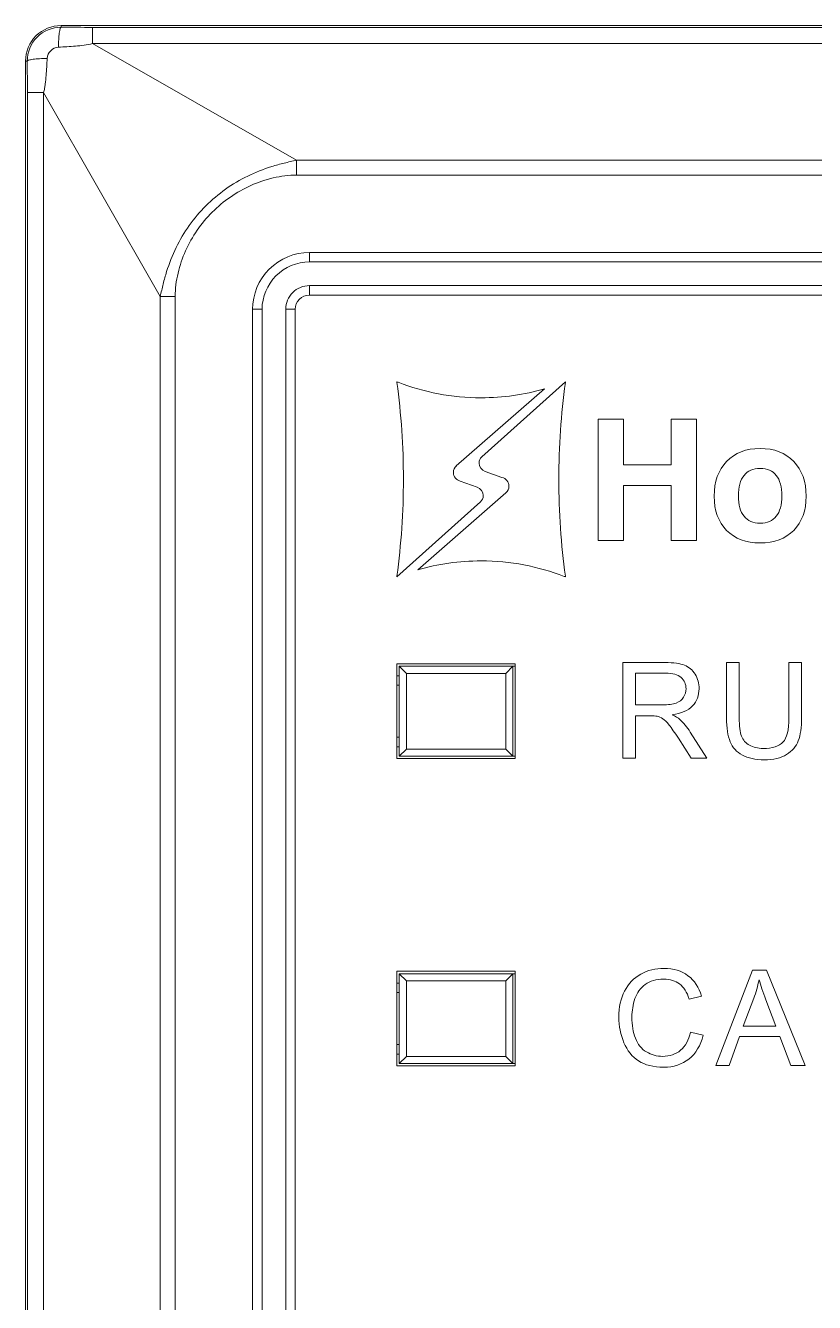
# Model space of a CAD drawing. Header units: millimetres. Extents: x 33157 to 59611, y -29750 to 1750.
# Drawn here: x 54080.77 to 54097.45, y -3607.08 to -3580.08 of the extents above; entities that cross this region are included whole.
import ezdxf

# ---------------------------------------------------------------- set-up
doc = ezdxf.new("R2010")
doc.units = ezdxf.units.MM
doc.layers.add('layer 1', color=7, linetype='Continuous', lineweight=18)

msp = doc.modelspace()

# ---------------------------------------------------------------- linework, layer by layer
at = {"layer": 'layer 1', "lineweight": 9}
for p, q in [((54081.521, -3580.081), (54081.521, -3580.118)), ((54082.185, -3580.119), (54082.185, -3580.46)), ((54080.771, -3580.831), (54080.771, -3679.331)), ((54080.809, -3581.495), (54080.809, -3581.495)), ((54080.809, -3581.495), (54080.809, -3678.667)), ((54081.151, -3581.495), (54081.151, -3581.495)), ((54081.151, -3581.495), (54081.151, -3678.667)), ((54086.502, -3582.927), (54086.502, -3583.243)), ((54086.771, -3584.881), (54086.771, -3585.081)), ((54086.771, -3585.581), (54086.771, -3585.781)), ((54083.617, -3585.811), (54083.617, -3674.35)), ((54083.934, -3585.811), (54083.934, -3674.35)), ((54085.571, -3586.081), (54085.571, -3586.081)), ((54085.571, -3586.081), (54085.571, -3674.081)), ((54085.771, -3586.081), (54085.771, -3586.081)), ((54085.771, -3586.081), (54085.771, -3674.081)), ((54086.271, -3586.081), (54086.271, -3674.081)), ((54086.471, -3586.081), (54086.471, -3674.081)), ((54088.621, -3593.581), (54088.621, -3595.581)), ((54088.671, -3593.631), (54088.671, -3595.531)), ((54091.071, -3593.631), (54091.071, -3595.531)), ((54091.121, -3593.581), (54091.121, -3595.581)), ((54088.821, -3593.781), (54088.821, -3595.381)), ((54090.921, -3593.781), (54090.921, -3595.381)), ((54088.621, -3600.081), (54088.621, -3602.081)), ((54088.671, -3600.131), (54088.671, -3602.031)), ((54091.071, -3600.131), (54091.071, -3602.031)), ((54091.121, -3600.081), (54091.121, -3602.081)), ((54088.821, -3600.281), (54088.821, -3601.881)), ((54090.921, -3600.281), (54090.921, -3601.881))]:
    msp.add_line(p, q, dxfattribs=at)
for points, knots in [([(54081.521, -3580.081), (54081.322, -3580.081), (54081.132, -3580.16), (54080.991, -3580.301), (54080.85, -3580.441), (54080.771, -3580.632), (54080.771, -3580.831)], [0, 0, 0, 0, 174647.708402, 174647.708402, 174647.708402, 349295.416803, 349295.416803, 349295.416803, 349295.416803]), ([(54081.521, -3580.118), (54081.332, -3580.118), (54081.151, -3580.193), (54081.017, -3580.326), (54080.883, -3580.46), (54080.808, -3580.642), (54080.808, -3580.831)], [0, 0, 0, 0, 174647.862694, 174647.862694, 174647.862694, 349295.725387, 349295.725387, 349295.725387, 349295.725387]), ([(54081.521, -3580.118), (54081.517, -3580.118), (54081.514, -3580.123), (54081.512, -3580.127), (54081.507, -3580.135), (54081.504, -3580.143), (54081.502, -3580.151), (54081.499, -3580.163), (54081.496, -3580.176), (54081.493, -3580.189), (54081.49, -3580.206), (54081.487, -3580.223), (54081.485, -3580.24), (54081.479, -3580.284), (54081.475, -3580.33), (54081.472, -3580.375), (54081.469, -3580.429), (54081.467, -3580.484), (54081.466, -3580.538)], [0, 0, 0, 0, 148270.942186, 148270.942186, 148270.942186, 296541.884373, 296541.884373, 296541.884373, 444812.826559, 444812.826559, 444812.826559, 593083.768746, 593083.768746, 593083.768746, 741354.710932, 741354.710932, 741354.710932, 889625.653118, 889625.653118, 889625.653118, 889625.653118]), ([(54081.466, -3580.538), (54081.526, -3580.535), (54081.586, -3580.532), (54081.646, -3580.528), (54081.707, -3580.524), (54081.767, -3580.52), (54081.827, -3580.515), (54081.888, -3580.511), (54081.948, -3580.505), (54082.008, -3580.498), (54082.068, -3580.49), (54082.129, -3580.482), (54082.185, -3580.46)], [0, 0, 0, 0, 154866.629919, 154866.629919, 154866.629919, 309733.259838, 309733.259838, 309733.259838, 464599.889757, 464599.889757, 464599.889757, 619466.519677, 619466.519677, 619466.519677, 619466.519677]), ([(54080.808, -3580.831), (54080.809, -3580.826), (54080.813, -3580.824), (54080.817, -3580.821), (54080.825, -3580.816), (54080.833, -3580.814), (54080.841, -3580.812), (54080.853, -3580.808), (54080.866, -3580.805), (54080.879, -3580.803), (54080.896, -3580.799), (54080.913, -3580.797), (54080.93, -3580.795), (54080.975, -3580.789), (54081.02, -3580.785), (54081.065, -3580.782), (54081.12, -3580.779), (54081.174, -3580.776), (54081.229, -3580.775)], [0, 0, 0, 0, 148270.222484, 148270.222484, 148270.222484, 296540.444968, 296540.444968, 296540.444968, 444810.667451, 444810.667451, 444810.667451, 593080.889935, 593080.889935, 593080.889935, 741351.112419, 741351.112419, 741351.112419, 889621.334903, 889621.334903, 889621.334903, 889621.334903]), ([(54081.151, -3581.495), (54081.162, -3581.467), (54081.169, -3581.437), (54081.174, -3581.408), (54081.18, -3581.378), (54081.184, -3581.348), (54081.188, -3581.318), (54081.196, -3581.258), (54081.201, -3581.197), (54081.206, -3581.137), (54081.211, -3581.077), (54081.215, -3581.016), (54081.218, -3580.956), (54081.222, -3580.896), (54081.225, -3580.836), (54081.229, -3580.775)], [0, 0, 0, 0, 150543.871326, 150543.871326, 150543.871326, 301087.742652, 301087.742652, 301087.742652, 451631.613977, 451631.613977, 451631.613977, 602175.485303, 602175.485303, 602175.485303, 752719.356629, 752719.356629, 752719.356629, 752719.356629]), ([(54081.229, -3580.775), (54081.232, -3580.716), (54081.26, -3580.657), (54081.303, -3580.613), (54081.347, -3580.569), (54081.406, -3580.541), (54081.466, -3580.538)], [0, 0, 0, 0, 174649.714918, 174649.714918, 174649.714918, 349299.429836, 349299.429836, 349299.429836, 349299.429836]), ([(54086.502, -3582.927), (54086.414, -3582.949), (54086.325, -3582.968), (54086.237, -3582.99), (54086.149, -3583.012), (54086.061, -3583.036), (54085.975, -3583.063), (54085.801, -3583.118), (54085.631, -3583.184), (54085.468, -3583.264), (54085.305, -3583.343), (54085.148, -3583.436), (54085, -3583.541), (54084.851, -3583.647), (54084.712, -3583.765), (54084.584, -3583.893), (54084.455, -3584.022), (54084.337, -3584.161), (54084.232, -3584.309), (54084.127, -3584.457), (54084.034, -3584.614), (54083.954, -3584.778), (54083.874, -3584.941), (54083.808, -3585.111), (54083.754, -3585.284), (54083.726, -3585.371), (54083.702, -3585.458), (54083.68, -3585.547), (54083.659, -3585.635), (54083.639, -3585.723), (54083.617, -3585.811)], [0, 0, 0, 0, 143007.258411, 143007.258411, 143007.258411, 286014.516821, 286014.516821, 286014.516821, 429021.775232, 429021.775232, 429021.775232, 572029.033643, 572029.033643, 572029.033643, 715036.292053, 715036.292053, 715036.292053, 858043.550464, 858043.550464, 858043.550464, 1001050.808874, 1001050.808874, 1001050.808874, 1144058.067285, 1144058.067285, 1144058.067285, 1287065.325696, 1287065.325696, 1287065.325696, 1430072.584106, 1430072.584106, 1430072.584106, 1430072.584106]), ([(54086.502, -3583.243), (54086.336, -3583.243), (54086.169, -3583.265), (54086.007, -3583.303), (54085.845, -3583.341), (54085.687, -3583.395), (54085.535, -3583.463), (54085.232, -3583.599), (54084.953, -3583.791), (54084.718, -3584.027), (54084.482, -3584.263), (54084.289, -3584.542), (54084.153, -3584.845), (54084.085, -3584.997), (54084.032, -3585.155), (54083.994, -3585.317), (54083.956, -3585.479), (54083.933, -3585.645), (54083.934, -3585.811)], [0, 0, 0, 0, 148283.994553, 148283.994553, 148283.994553, 296567.989105, 296567.989105, 296567.989105, 444851.983658, 444851.983658, 444851.983658, 593135.97821, 593135.97821, 593135.97821, 741419.972763, 741419.972763, 741419.972763, 889703.967316, 889703.967316, 889703.967316, 889703.967316]), ([(54086.771, -3584.881), (54086.453, -3584.881), (54086.148, -3585.007), (54085.923, -3585.232), (54085.698, -3585.457), (54085.571, -3585.763), (54085.571, -3586.081)], [0, 0, 0, 0, 174671.117864, 174671.117864, 174671.117864, 349342.235728, 349342.235728, 349342.235728, 349342.235728]), ([(54086.771, -3585.081), (54086.506, -3585.081), (54086.252, -3585.186), (54086.064, -3585.374), (54085.877, -3585.561), (54085.771, -3585.816), (54085.771, -3586.081)], [0, 0, 0, 0, 174671.956614, 174671.956614, 174671.956614, 349343.913228, 349343.913228, 349343.913228, 349343.913228]), ([(54086.771, -3585.581), (54086.639, -3585.581), (54086.512, -3585.634), (54086.418, -3585.727), (54086.324, -3585.821), (54086.271, -3585.948), (54086.271, -3586.081)], [0, 0, 0, 0, 174674.053966, 174674.053966, 174674.053966, 349348.107933, 349348.107933, 349348.107933, 349348.107933]), ([(54086.771, -3585.781), (54086.692, -3585.781), (54086.615, -3585.812), (54086.559, -3585.869), (54086.503, -3585.925), (54086.471, -3586.001), (54086.471, -3586.081)], [0, 0, 0, 0, 174674.892867, 174674.892867, 174674.892867, 349349.785734, 349349.785734, 349349.785734, 349349.785734])]:
    msp.add_open_spline(points, degree=3, knots=knots, dxfattribs=at)
for points in [[(54114.721, -3580.081), (54114.721, -3580.081), (54081.521, -3580.081), (54081.521, -3580.081)], [(54081.521, -3580.118), (54081.743, -3580.118), (54081.964, -3580.119), (54082.185, -3580.119)], [(54082.185, -3580.119), (54082.185, -3580.119), (54114.057, -3580.119), (54114.057, -3580.119)], [(54082.185, -3580.46), (54082.185, -3580.46), (54114.057, -3580.46), (54114.057, -3580.46)], [(54082.185, -3580.46), (54082.185, -3580.46), (54086.502, -3582.927), (54086.502, -3582.927)], [(54080.808, -3580.831), (54080.808, -3580.831), (54080.771, -3580.831), (54080.771, -3580.831)], [(54080.809, -3581.495), (54080.809, -3581.274), (54080.809, -3581.052), (54080.808, -3580.831)], [(54080.809, -3581.495), (54080.809, -3581.495), (54081.151, -3581.495), (54081.151, -3581.495)], [(54081.151, -3581.495), (54081.151, -3581.495), (54083.617, -3585.811), (54083.617, -3585.811)], [(54109.741, -3582.927), (54109.741, -3582.927), (54086.502, -3582.927), (54086.502, -3582.927)], [(54109.741, -3583.243), (54109.741, -3583.243), (54086.502, -3583.243), (54086.502, -3583.243)], [(54086.771, -3584.881), (54086.771, -3584.881), (54109.471, -3584.881), (54109.471, -3584.881)], [(54086.771, -3585.081), (54086.771, -3585.081), (54109.471, -3585.081), (54109.471, -3585.081)], [(54109.471, -3585.581), (54109.471, -3585.581), (54086.771, -3585.581), (54086.771, -3585.581)], [(54083.934, -3585.811), (54083.934, -3585.811), (54083.617, -3585.811), (54083.617, -3585.811)], [(54109.471, -3585.781), (54109.471, -3585.781), (54086.771, -3585.781), (54086.771, -3585.781)], [(54085.571, -3586.081), (54085.571, -3586.081), (54085.771, -3586.081), (54085.771, -3586.081)], [(54086.471, -3586.081), (54086.471, -3586.081), (54086.271, -3586.081), (54086.271, -3586.081)], [(54091.121, -3593.581), (54091.121, -3593.581), (54088.621, -3593.581), (54088.621, -3593.581)], [(54088.671, -3593.631), (54088.671, -3593.631), (54091.121, -3593.631), (54091.121, -3593.631)], [(54088.671, -3593.631), (54088.671, -3593.631), (54088.821, -3593.781), (54088.821, -3593.781)], [(54091.071, -3593.631), (54091.071, -3593.631), (54090.921, -3593.781), (54090.921, -3593.781)], [(54088.671, -3593.831), (54088.671, -3593.831), (54088.621, -3593.831), (54088.621, -3593.831)], [(54090.921, -3593.781), (54090.921, -3593.781), (54088.821, -3593.781), (54088.821, -3593.781)], [(54088.671, -3594.031), (54088.671, -3594.031), (54088.621, -3594.031), (54088.621, -3594.031)], [(54088.621, -3595.131), (54088.621, -3595.131), (54088.671, -3595.131), (54088.671, -3595.131)], [(54088.621, -3595.331), (54088.621, -3595.331), (54088.671, -3595.331), (54088.671, -3595.331)], [(54088.621, -3595.581), (54088.621, -3595.581), (54091.121, -3595.581), (54091.121, -3595.581)], [(54088.671, -3595.531), (54088.671, -3595.531), (54091.121, -3595.531), (54091.121, -3595.531)], [(54088.671, -3595.531), (54088.671, -3595.531), (54088.821, -3595.381), (54088.821, -3595.381)], [(54088.821, -3595.381), (54088.821, -3595.381), (54090.921, -3595.381), (54090.921, -3595.381)], [(54091.071, -3595.531), (54091.071, -3595.531), (54090.921, -3595.381), (54090.921, -3595.381)], [(54091.121, -3600.081), (54091.121, -3600.081), (54088.621, -3600.081), (54088.621, -3600.081)], [(54088.671, -3600.131), (54088.671, -3600.131), (54091.121, -3600.131), (54091.121, -3600.131)], [(54088.671, -3600.131), (54088.671, -3600.131), (54088.821, -3600.281), (54088.821, -3600.281)], [(54091.071, -3600.131), (54091.071, -3600.131), (54090.921, -3600.281), (54090.921, -3600.281)], [(54088.671, -3600.331), (54088.671, -3600.331), (54088.621, -3600.331), (54088.621, -3600.331)], [(54090.921, -3600.281), (54090.921, -3600.281), (54088.821, -3600.281), (54088.821, -3600.281)], [(54088.671, -3600.531), (54088.671, -3600.531), (54088.621, -3600.531), (54088.621, -3600.531)], [(54088.621, -3601.631), (54088.621, -3601.631), (54088.671, -3601.631), (54088.671, -3601.631)], [(54088.621, -3601.831), (54088.621, -3601.831), (54088.671, -3601.831), (54088.671, -3601.831)], [(54088.621, -3602.081), (54088.621, -3602.081), (54091.121, -3602.081), (54091.121, -3602.081)], [(54088.671, -3602.031), (54088.671, -3602.031), (54091.121, -3602.031), (54091.121, -3602.031)], [(54088.671, -3602.031), (54088.671, -3602.031), (54088.821, -3601.881), (54088.821, -3601.881)], [(54088.821, -3601.881), (54088.821, -3601.881), (54090.921, -3601.881), (54090.921, -3601.881)], [(54091.071, -3602.031), (54091.071, -3602.031), (54090.921, -3601.881), (54090.921, -3601.881)]]:
    msp.add_open_spline(points, degree=3, dxfattribs=at)
at = {"layer": 'layer 1'}
for points, knots in [([(54090.316, -3589.844), (54090.316, -3589.844), (54090.316, -3589.844), (54090.316, -3589.844), (54090.316, -3589.844), (54089.961, -3589.714), (54089.961, -3589.714), (54089.877, -3589.697), (54089.814, -3589.622), (54089.814, -3589.533), (54089.814, -3589.477), (54089.839, -3589.428), (54089.878, -3589.394), (54089.878, -3589.394), (54089.877, -3589.392), (54089.877, -3589.392), (54089.877, -3589.392), (54091.74, -3587.764), (54091.74, -3587.764), (54091.315, -3587.886), (54090.866, -3587.952), (54090.401, -3587.952), (54089.783, -3587.952), (54089.192, -3587.835), (54088.649, -3587.625), (54088.639, -3587.621), (54088.63, -3587.619), (54088.621, -3587.615), (54088.621, -3587.615), (54088.621, -3587.627), (54088.621, -3587.627), (54088.711, -3588.297), (54088.759, -3588.981), (54088.759, -3589.676), (54088.759, -3590.37), (54088.711, -3591.054), (54088.621, -3591.724), (54088.621, -3591.724), (54088.621, -3591.739), (54088.621, -3591.739), (54088.621, -3591.739), (54090.388, -3590.155), (54090.388, -3590.155), (54090.388, -3590.155), (54090.388, -3590.154), (54090.388, -3590.154), (54090.423, -3590.12), (54090.446, -3590.073), (54090.446, -3590.02), (54090.446, -3589.938), (54090.391, -3589.868), (54090.316, -3589.844)], [0, 0, 0, 0, 139655.9672, 139655.9672, 139655.9672, 279311.9344, 279311.9344, 279311.9344, 418967.9016, 418967.9016, 418967.9016, 558623.8688, 558623.8688, 558623.8688, 698279.836, 698279.836, 698279.836, 837935.803199, 837935.803199, 837935.803199, 977591.770399, 977591.770399, 977591.770399, 1117247.737599, 1117247.737599, 1117247.737599, 1256903.704799, 1256903.704799, 1256903.704799, 1396559.671999, 1396559.671999, 1396559.671999, 1536215.639199, 1536215.639199, 1536215.639199, 1675871.606399, 1675871.606399, 1675871.606399, 1815527.573599, 1815527.573599, 1815527.573599, 1955183.540799, 1955183.540799, 1955183.540799, 2094839.507999, 2094839.507999, 2094839.507999, 2234495.475198, 2234495.475198, 2234495.475198, 2374151.442398, 2374151.442398, 2374151.442398, 2374151.442398]), ([(54090.486, -3589.509), (54090.486, -3589.509), (54090.486, -3589.509), (54090.486, -3589.509), (54090.486, -3589.509), (54090.842, -3589.639), (54090.842, -3589.639), (54090.926, -3589.657), (54090.989, -3589.731), (54090.989, -3589.82), (54090.989, -3589.876), (54090.964, -3589.925), (54090.925, -3589.959), (54090.925, -3589.959), (54090.925, -3589.961), (54090.925, -3589.961), (54090.925, -3589.961), (54089.063, -3591.589), (54089.063, -3591.589), (54089.488, -3591.468), (54089.937, -3591.402), (54090.402, -3591.402), (54091.02, -3591.402), (54091.611, -3591.518), (54092.154, -3591.729), (54092.164, -3591.732), (54092.172, -3591.735), (54092.182, -3591.738), (54092.182, -3591.738), (54092.182, -3591.726), (54092.182, -3591.726), (54092.092, -3591.056), (54092.044, -3590.372), (54092.044, -3589.677), (54092.044, -3588.983), (54092.092, -3588.299), (54092.182, -3587.629), (54092.182, -3587.629), (54092.182, -3587.615), (54092.182, -3587.615), (54092.182, -3587.615), (54090.414, -3589.198), (54090.414, -3589.198), (54090.414, -3589.198), (54090.415, -3589.199), (54090.415, -3589.199), (54090.379, -3589.233), (54090.357, -3589.28), (54090.357, -3589.333), (54090.357, -3589.415), (54090.412, -3589.485), (54090.486, -3589.509)], [0, 0, 0, 0, 139661.658695, 139661.658695, 139661.658695, 279323.317391, 279323.317391, 279323.317391, 418984.976086, 418984.976086, 418984.976086, 558646.634782, 558646.634782, 558646.634782, 698308.293477, 698308.293477, 698308.293477, 837969.952172, 837969.952172, 837969.952172, 977631.610868, 977631.610868, 977631.610868, 1117293.269563, 1117293.269563, 1117293.269563, 1256954.928259, 1256954.928259, 1256954.928259, 1396616.586954, 1396616.586954, 1396616.586954, 1536278.24565, 1536278.24565, 1536278.24565, 1675939.904345, 1675939.904345, 1675939.904345, 1815601.56304, 1815601.56304, 1815601.56304, 1955263.221736, 1955263.221736, 1955263.221736, 2094924.880431, 2094924.880431, 2094924.880431, 2234586.539127, 2234586.539127, 2234586.539127, 2374248.197822, 2374248.197822, 2374248.197822, 2374248.197822]), ([(54092.875, -3588.407), (54092.875, -3588.407), (54093.143, -3588.407), (54093.143, -3588.407), (54093.143, -3588.407), (54093.412, -3588.407), (54093.412, -3588.407), (54093.412, -3588.407), (54093.412, -3589.368), (54093.412, -3589.368), (54093.412, -3589.368), (54094.416, -3589.368), (54094.416, -3589.368), (54094.416, -3589.368), (54094.416, -3588.407), (54094.416, -3588.407), (54094.416, -3588.407), (54094.683, -3588.407), (54094.683, -3588.407), (54094.683, -3588.407), (54094.952, -3588.407), (54094.952, -3588.407), (54094.952, -3588.407), (54094.952, -3590.973), (54094.952, -3590.973), (54094.952, -3590.973), (54094.685, -3590.973), (54094.685, -3590.973), (54094.685, -3590.973), (54094.416, -3590.973), (54094.416, -3590.973), (54094.416, -3590.973), (54094.416, -3589.81), (54094.416, -3589.81), (54094.416, -3589.81), (54093.412, -3589.81), (54093.412, -3589.81), (54093.412, -3589.81), (54093.412, -3590.973), (54093.412, -3590.973), (54093.412, -3590.973), (54093.145, -3590.973), (54093.145, -3590.973), (54093.145, -3590.973), (54092.875, -3590.973), (54092.875, -3590.973), (54092.875, -3590.973), (54092.875, -3588.407), (54092.875, -3588.407)], [0, 0, 0, 0, 140066.768723, 140066.768723, 140066.768723, 280133.537447, 280133.537447, 280133.537447, 420200.30617, 420200.30617, 420200.30617, 560267.074893, 560267.074893, 560267.074893, 700333.843616, 700333.843616, 700333.843616, 840400.61234, 840400.61234, 840400.61234, 980467.381063, 980467.381063, 980467.381063, 1120534.149786, 1120534.149786, 1120534.149786, 1260600.91851, 1260600.91851, 1260600.91851, 1400667.687233, 1400667.687233, 1400667.687233, 1540734.455956, 1540734.455956, 1540734.455956, 1680801.224679, 1680801.224679, 1680801.224679, 1820867.993403, 1820867.993403, 1820867.993403, 1960934.762126, 1960934.762126, 1960934.762126, 2101001.530849, 2101001.530849, 2101001.530849, 2241068.299573, 2241068.299573, 2241068.299573, 2241068.299573]), ([(54095.59, -3590.756), (54095.415, -3590.578), (54095.327, -3590.338), (54095.327, -3590.035), (54095.327, -3589.726), (54095.415, -3589.48), (54095.59, -3589.298), (54095.765, -3589.116), (54096.001, -3589.025), (54096.298, -3589.025), (54096.598, -3589.025), (54096.834, -3589.116), (54097.009, -3589.298), (54097.184, -3589.48), (54097.271, -3589.726), (54097.271, -3590.035), (54097.271, -3590.338), (54097.184, -3590.578), (54097.009, -3590.756), (54096.834, -3590.934), (54096.598, -3591.023), (54096.298, -3591.023), (54096.001, -3591.023), (54095.765, -3590.934), (54095.59, -3590.756)], [0, 0, 0, 0, 145022.688053, 145022.688053, 145022.688053, 290045.376106, 290045.376106, 290045.376106, 435068.06416, 435068.06416, 435068.06416, 580090.752213, 580090.752213, 580090.752213, 725113.440266, 725113.440266, 725113.440266, 870136.128319, 870136.128319, 870136.128319, 1015158.816372, 1015158.816372, 1015158.816372, 1160181.504426, 1160181.504426, 1160181.504426, 1160181.504426]), ([(54096.64, -3590.457), (54096.718, -3590.359), (54096.757, -3590.217), (54096.757, -3590.03), (54096.757, -3589.838), (54096.718, -3589.693), (54096.64, -3589.593), (54096.561, -3589.494), (54096.448, -3589.445), (54096.298, -3589.445), (54096.149, -3589.445), (54096.035, -3589.494), (54095.958, -3589.593), (54095.88, -3589.693), (54095.841, -3589.838), (54095.841, -3590.03), (54095.841, -3590.217), (54095.88, -3590.359), (54095.958, -3590.457), (54096.035, -3590.555), (54096.149, -3590.604), (54096.298, -3590.604), (54096.448, -3590.604), (54096.561, -3590.555), (54096.64, -3590.457)], [0, 0, 0, 0, 145023.986188, 145023.986188, 145023.986188, 290047.972376, 290047.972376, 290047.972376, 435071.958564, 435071.958564, 435071.958564, 580095.944752, 580095.944752, 580095.944752, 725119.930939, 725119.930939, 725119.930939, 870143.917127, 870143.917127, 870143.917127, 1015167.903315, 1015167.903315, 1015167.903315, 1160191.889503, 1160191.889503, 1160191.889503, 1160191.889503]), ([(54093.394, -3595.574), (54093.394, -3595.574), (54093.394, -3593.553), (54093.394, -3593.553), (54093.394, -3593.553), (54094.29, -3593.553), (54094.29, -3593.553), (54094.47, -3593.553), (54094.607, -3593.571), (54094.7, -3593.608), (54094.794, -3593.644), (54094.869, -3593.708), (54094.925, -3593.8), (54094.981, -3593.891), (54095.008, -3593.993), (54095.008, -3594.104), (54095.008, -3594.247), (54094.962, -3594.368), (54094.869, -3594.467), (54094.776, -3594.565), (54094.633, -3594.627), (54094.44, -3594.654), (54094.511, -3594.688), (54094.564, -3594.721), (54094.601, -3594.754), (54094.679, -3594.826), (54094.753, -3594.916), (54094.822, -3595.023), (54094.822, -3595.023), (54095.172, -3595.574), (54095.172, -3595.574), (54095.172, -3595.574), (54094.838, -3595.574), (54094.838, -3595.574), (54094.838, -3595.574), (54094.57, -3595.153), (54094.57, -3595.153), (54094.493, -3595.031), (54094.428, -3594.939), (54094.378, -3594.874), (54094.327, -3594.81), (54094.282, -3594.765), (54094.242, -3594.739), (54094.203, -3594.714), (54094.162, -3594.696), (54094.12, -3594.686), (54094.09, -3594.68), (54094.041, -3594.676), (54093.972, -3594.676), (54093.972, -3594.676), (54093.662, -3594.676), (54093.662, -3594.676), (54093.662, -3594.676), (54093.662, -3595.574), (54093.662, -3595.574), (54093.662, -3595.574), (54093.394, -3595.574), (54093.394, -3595.574)], [0, 0, 0, 0, 139196.209869, 139196.209869, 139196.209869, 278392.419738, 278392.419738, 278392.419738, 417588.629607, 417588.629607, 417588.629607, 556784.839476, 556784.839476, 556784.839476, 695981.049345, 695981.049345, 695981.049345, 835177.259214, 835177.259214, 835177.259214, 974373.469083, 974373.469083, 974373.469083, 1113569.678952, 1113569.678952, 1113569.678952, 1252765.888821, 1252765.888821, 1252765.888821, 1391962.09869, 1391962.09869, 1391962.09869, 1531158.308559, 1531158.308559, 1531158.308559, 1670354.518428, 1670354.518428, 1670354.518428, 1809550.728297, 1809550.728297, 1809550.728297, 1948746.938166, 1948746.938166, 1948746.938166, 2087943.148035, 2087943.148035, 2087943.148035, 2227139.357904, 2227139.357904, 2227139.357904, 2366335.567773, 2366335.567773, 2366335.567773, 2505531.777642, 2505531.777642, 2505531.777642, 2644727.987511, 2644727.987511, 2644727.987511, 2644727.987511]), ([(54096.907, -3593.553), (54096.907, -3593.553), (54097.175, -3593.553), (54097.175, -3593.553), (54097.175, -3593.553), (54097.175, -3594.72), (54097.175, -3594.72), (54097.175, -3594.923), (54097.152, -3595.085), (54097.106, -3595.204), (54097.06, -3595.323), (54096.977, -3595.42), (54096.858, -3595.495), (54096.738, -3595.57), (54096.581, -3595.608), (54096.387, -3595.608), (54096.198, -3595.608), (54096.043, -3595.575), (54095.923, -3595.51), (54095.803, -3595.444), (54095.717, -3595.35), (54095.666, -3595.227), (54095.615, -3595.103), (54095.589, -3594.934), (54095.589, -3594.72), (54095.589, -3594.72), (54095.589, -3593.553), (54095.589, -3593.553), (54095.589, -3593.553), (54095.857, -3593.553), (54095.857, -3593.553), (54095.857, -3593.553), (54095.857, -3594.72), (54095.857, -3594.72), (54095.857, -3594.895), (54095.873, -3595.025), (54095.906, -3595.108), (54095.938, -3595.191), (54095.994, -3595.255), (54096.073, -3595.3), (54096.152, -3595.345), (54096.249, -3595.368), (54096.364, -3595.368), (54096.559, -3595.368), (54096.699, -3595.323), (54096.782, -3595.234), (54096.865, -3595.145), (54096.907, -3594.974), (54096.907, -3594.72), (54096.907, -3594.72), (54096.907, -3593.553), (54096.907, -3593.553)], [0, 0, 0, 0, 139680.723709, 139680.723709, 139680.723709, 279361.447418, 279361.447418, 279361.447418, 419042.171127, 419042.171127, 419042.171127, 558722.894836, 558722.894836, 558722.894836, 698403.618545, 698403.618545, 698403.618545, 838084.342255, 838084.342255, 838084.342255, 977765.065964, 977765.065964, 977765.065964, 1117445.789673, 1117445.789673, 1117445.789673, 1257126.513382, 1257126.513382, 1257126.513382, 1396807.237091, 1396807.237091, 1396807.237091, 1536487.9608, 1536487.9608, 1536487.9608, 1676168.684509, 1676168.684509, 1676168.684509, 1815849.408218, 1815849.408218, 1815849.408218, 1955530.131927, 1955530.131927, 1955530.131927, 2095210.855636, 2095210.855636, 2095210.855636, 2234891.579345, 2234891.579345, 2234891.579345, 2374572.303054, 2374572.303054, 2374572.303054, 2374572.303054]), ([(54093.662, -3594.445), (54093.662, -3594.445), (54094.236, -3594.445), (54094.236, -3594.445), (54094.358, -3594.445), (54094.453, -3594.432), (54094.522, -3594.407), (54094.591, -3594.382), (54094.643, -3594.341), (54094.678, -3594.285), (54094.714, -3594.23), (54094.732, -3594.17), (54094.732, -3594.104), (54094.732, -3594.009), (54094.697, -3593.93), (54094.628, -3593.868), (54094.559, -3593.807), (54094.45, -3593.776), (54094.301, -3593.776), (54094.301, -3593.776), (54093.662, -3593.776), (54093.662, -3593.776), (54093.662, -3593.776), (54093.662, -3594.445), (54093.662, -3594.445)], [0, 0, 0, 0, 145025.683796, 145025.683796, 145025.683796, 290051.367593, 290051.367593, 290051.367593, 435077.051389, 435077.051389, 435077.051389, 580102.735185, 580102.735185, 580102.735185, 725128.418981, 725128.418981, 725128.418981, 870154.102778, 870154.102778, 870154.102778, 1015179.786574, 1015179.786574, 1015179.786574, 1160205.47037, 1160205.47037, 1160205.47037, 1160205.47037]), ([(54095.362, -3602.074), (54095.362, -3602.074), (54096.137, -3600.053), (54096.137, -3600.053), (54096.137, -3600.053), (54096.431, -3600.053), (54096.431, -3600.053), (54096.431, -3600.053), (54097.254, -3602.074), (54097.254, -3602.074), (54097.254, -3602.074), (54096.949, -3602.074), (54096.949, -3602.074), (54096.949, -3602.074), (54096.715, -3601.461), (54096.715, -3601.461), (54096.715, -3601.461), (54095.865, -3601.461), (54095.865, -3601.461), (54095.865, -3601.461), (54095.645, -3602.074), (54095.645, -3602.074), (54095.645, -3602.074), (54095.362, -3602.074), (54095.362, -3602.074)], [0, 0, 0, 0, 145037.356337, 145037.356337, 145037.356337, 290074.712673, 290074.712673, 290074.712673, 435112.06901, 435112.06901, 435112.06901, 580149.425347, 580149.425347, 580149.425347, 725186.781683, 725186.781683, 725186.781683, 870224.13802, 870224.13802, 870224.13802, 1015261.494356, 1015261.494356, 1015261.494356, 1160298.850693, 1160298.850693, 1160298.850693, 1160298.850693]), ([(54094.828, -3601.365), (54094.828, -3601.365), (54095.096, -3601.433), (54095.096, -3601.433), (54095.04, -3601.652), (54094.939, -3601.819), (54094.794, -3601.935), (54094.648, -3602.05), (54094.471, -3602.108), (54094.26, -3602.108), (54094.043, -3602.108), (54093.866, -3602.063), (54093.73, -3601.975), (54093.593, -3601.886), (54093.49, -3601.758), (54093.419, -3601.59), (54093.348, -3601.421), (54093.312, -3601.241), (54093.312, -3601.048), (54093.312, -3600.838), (54093.352, -3600.655), (54093.433, -3600.498), (54093.513, -3600.341), (54093.627, -3600.222), (54093.775, -3600.141), (54093.924, -3600.06), (54094.087, -3600.019), (54094.265, -3600.019), (54094.467, -3600.019), (54094.637, -3600.07), (54094.774, -3600.173), (54094.912, -3600.276), (54095.008, -3600.421), (54095.062, -3600.607), (54095.062, -3600.607), (54094.799, -3600.669), (54094.799, -3600.669), (54094.753, -3600.522), (54094.685, -3600.415), (54094.596, -3600.348), (54094.507, -3600.281), (54094.395, -3600.248), (54094.26, -3600.248), (54094.105, -3600.248), (54093.975, -3600.285), (54093.871, -3600.359), (54093.767, -3600.434), (54093.694, -3600.534), (54093.652, -3600.659), (54093.61, -3600.784), (54093.589, -3600.914), (54093.589, -3601.047), (54093.589, -3601.219), (54093.614, -3601.369), (54093.664, -3601.497), (54093.713, -3601.625), (54093.791, -3601.721), (54093.896, -3601.784), (54094.002, -3601.848), (54094.116, -3601.879), (54094.238, -3601.879), (54094.388, -3601.879), (54094.514, -3601.836), (54094.617, -3601.75), (54094.721, -3601.663), (54094.791, -3601.535), (54094.828, -3601.365)], [0, 0, 0, 0, 138733.220199, 138733.220199, 138733.220199, 277466.440399, 277466.440399, 277466.440399, 416199.660598, 416199.660598, 416199.660598, 554932.880797, 554932.880797, 554932.880797, 693666.100997, 693666.100997, 693666.100997, 832399.321196, 832399.321196, 832399.321196, 971132.541395, 971132.541395, 971132.541395, 1109865.761595, 1109865.761595, 1109865.761595, 1248598.981794, 1248598.981794, 1248598.981794, 1387332.201993, 1387332.201993, 1387332.201993, 1526065.422193, 1526065.422193, 1526065.422193, 1664798.642392, 1664798.642392, 1664798.642392, 1803531.862591, 1803531.862591, 1803531.862591, 1942265.082791, 1942265.082791, 1942265.082791, 2080998.30299, 2080998.30299, 2080998.30299, 2219731.523189, 2219731.523189, 2219731.523189, 2358464.743389, 2358464.743389, 2358464.743389, 2497197.963588, 2497197.963588, 2497197.963588, 2635931.183787, 2635931.183787, 2635931.183787, 2774664.403987, 2774664.403987, 2774664.403987, 2913397.624186, 2913397.624186, 2913397.624186, 3052130.844385, 3052130.844385, 3052130.844385, 3052130.844385]), ([(54095.943, -3601.244), (54095.943, -3601.244), (54096.632, -3601.244), (54096.632, -3601.244), (54096.632, -3601.244), (54096.421, -3600.684), (54096.421, -3600.684), (54096.357, -3600.514), (54096.31, -3600.373), (54096.276, -3600.262), (54096.248, -3600.394), (54096.211, -3600.523), (54096.165, -3600.651), (54096.165, -3600.651), (54095.943, -3601.244), (54095.943, -3601.244)], [0, 0, 0, 0, 150609.939971, 150609.939971, 150609.939971, 301219.879942, 301219.879942, 301219.879942, 451829.819913, 451829.819913, 451829.819913, 602439.759884, 602439.759884, 602439.759884, 753049.699855, 753049.699855, 753049.699855, 753049.699855])]:
    msp.add_open_spline(points, degree=3, knots=knots, dxfattribs=at)

doc.saveas('drawing.dxf')
